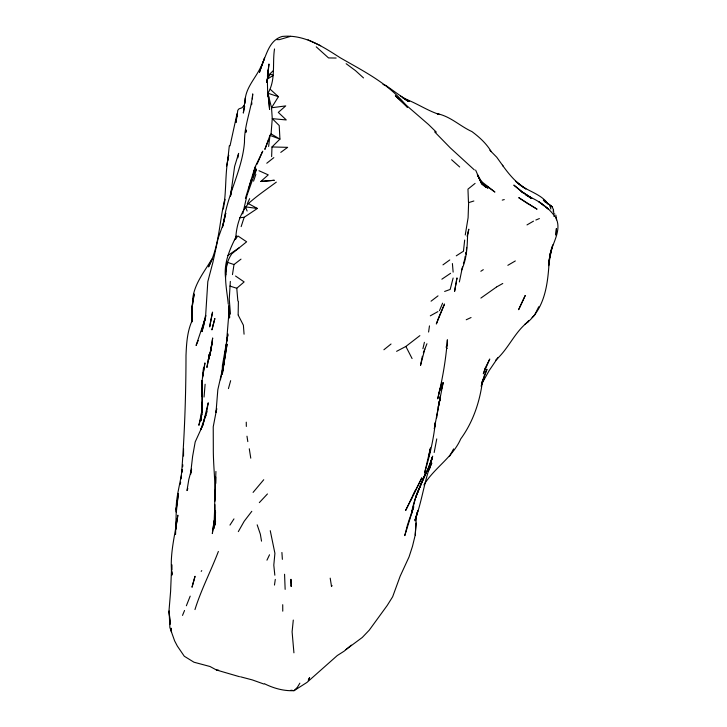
<?xml version="1.0" encoding="UTF-8"?>
<svg xmlns="http://www.w3.org/2000/svg" width="727" height="727" viewBox="0 0 727 727"><rect width="100%" height="100%" fill="white"/><g stroke="black" fill="none" stroke-linecap="round" stroke-linejoin="round"><path stroke-width="1.09" d="M466.08 252.105L466.071 254.223L466.234 252.269M228.996 306.54L228.941 318.235L229.35 307.512L226.497 342.626L227.833 335.083M230.559 195.863L234.612 166.465L238.61 153.361L237.865 157.814M203.46 371.252L203.515 368.026L202.46 377.531L204.941 362.918L202.097 380.503L201.588 396.061M238.138 314.873L238.401 301.323L237.856 300.933L236.775 288.265L244.136 281.922L235.539 276.024M245.153 103.216C244.29 89.094 255.086 79.116 260.648 67.257C266.545 56.197 268.263 40.603 282.131 36.468C303.75 34.096 322.661 46.501 340.018 57.642C364.209 71.637 389.99 84.205 407.338 107.123M441.807 382.647L438.926 393.525C443.061 375.886 446.06 357.838 447.378 339.791L447.16 346.016M230.514 195.945L230.568 193.682L230.514 195.781M215.919 471.459L214.701 503.602L215.501 521.632L215.192 510.49L214.983 525.194L215.546 511.89M214.828 504.565L213.883 528.574L214.101 523.458M214.947 501.176C215.683 483.155 213.12 465.171 213.311 447.123L213.229 426.813L216.719 408.656L216.01 412.382L217.827 389.727L224.216 361.646L227.078 344.089L222.271 374.332L224.216 361.646L222.362 371.506M345.816 649.674L362.291 637.452L369.252 630.155L387.191 605.491L392.644 596.776L400.159 576.193L409.056 556.891L412.491 546.304L415.217 535.054L416.435 515.961L417.798 510.799L415.108 520.914L416.435 515.961M215.383 489.516L215.028 498.922M271.625 156.614L271.989 146.963L279.931 139.111L279.204 125.517L272.262 118.655L271.525 107.769L267.927 93.238C275.987 79.879 272.216 63.54 274.515 48.945M268.636 139.675L264.864 149.389L269.981 135.376L271.062 133.895L272.262 118.655L286.274 119.937L278.305 112.403L285.72 105.906L271.525 107.769L278.405 96.691L270.344 89.385M222.253 370.734L222.417 365.481L227.987 334.011M176.243 511.799C175.516 497.386 180.569 483.619 182.059 469.397L181.777 472.541M268.254 69.774L267.063 82.433L268.963 64.003L267.409 76.344L273.134 70.801M230.332 281.413L229.259 299.233L230.459 314.146M226.588 166.029L228.696 155.287C224.725 172.926 226.706 191.237 223.307 209.012M230.032 145.809L236.957 114.084L237.202 116.175M175.952 529.065L176.261 524.73M176.416 522.559L176.579 520.396L175.471 529.901L177.861 515.161C175.098 535.008 169.246 554.965 171.99 575.121M231.722 253.932C221.481 268.781 226.733 287.519 228.26 304.113M252.351 98.908L252.723 93.901C251.151 110.222 244.19 125.535 244.49 142.138C242.6 166.283 231.131 187.866 225.679 211.203L222.489 227.169M415.217 535.054L416.18 523.022M267.091 82.415L267.336 79.116L270.317 74.009L273.27 75.381L267.336 79.116L267.745 96.128L268.808 97.872M466.398 250.315L466.634 247.38M176.107 510.063L178.379 493.551L176.297 512.144M204.051 397.042L205.114 384.247M181.359 475.694L181.096 478.902M181.641 472.377C184.658 433.41 185.939 394.425 186.003 355.358L186.012 355.312C186.503 343.435 187.193 331.367 192.246 320.371L191.792 322.079L192.055 305.94L192.355 319.889L192.037 305.794L194.182 293.999L192.582 304.577C191.746 286.947 203.406 273.352 211.857 259.121M202.188 411.4L202.097 380.503L202.242 405.957L201.679 415.062L202.315 401.867L200.916 420.788L201.752 414.045M224.552 202.533L224.834 199.343C219.1 221.908 219.536 245.853 208.522 266.909L212.111 259.23M293.29 620.058L292.1 631.827L293.926 652.828M182.641 466.834L182.822 464.817M231.159 193.827L231.659 188.266L231.095 193.873M285.148 589.37L284.566 574.257M214.601 517.279L214.81 515.179M549.212 260.857C547.904 282.394 545.532 306.122 528.438 321.534C514.689 331.794 508.627 348.833 495.796 360.038M465.253 234.985L468.097 217.764L468.624 202.624L473.859 200.997M236.957 114.084L236.048 122.454L237.793 110.286L238.974 108.859L242 107.778L244.508 104.961M206.641 413.118L206.859 411.164M463.453 251.26L464.68 240.055M227.66 160.603L229.323 145.763M202.097 391.735L202.479 388.491M268.627 146.463L269.981 135.376L279.931 139.111L271.062 133.895M553.192 211.53L553.429 209.603L552.156 206.886L543.369 200.07L552.156 206.886L543.469 200.052L545.568 202.597M202.033 411.791L202.451 408.42L198.88 425.322L201.097 417.362M224.961 354.976L226.279 344.489L224.17 361.046L225.679 349.214M251.66 104.697L251.905 102.78M245.263 97.954L243.318 113.067L244.681 106.46M212.048 342.744L212.675 337.964L209.903 355.385L211.92 343.698L211.412 347.515M549.085 261.82L548.576 265.673L551.629 247.843M246.144 129.842L245.79 132.478L246.171 130.624M235.721 239.274C236.202 226.27 240.019 213.547 248.389 203.587C257.104 195.69 266.9 189.138 276.315 182.132M214.129 520.45L212.339 533.573L214.138 521.45M436.654 417.144L436.509 417.97L440.344 396.315L434.319 428.757L435.355 422.369C433.637 439.544 429.484 456.465 424.577 473.004L430.511 447.796M439.435 390.962L439.699 389.054M428.594 332.039L429.475 325.887M180.314 484.318L180.623 482.155M274.47 585.071L275.297 579.41M232.467 274.633L234.003 264.546L241 259.13M464.844 258.43L465.198 256.213M205.895 416.008L208.249 402.813L202.778 425.304L200.661 429.766L205.732 415.108L202.778 425.304L195.19 441.934L192.628 456.302L190.501 474.54L191.583 469.115L188.82 479.411L186.984 490.571L187.857 488.626M224.734 357.448L225.352 353.804M456.093 282.73L454.602 291.345L457.01 277.905L456.274 281.649M208.367 359.683L209.376 354.185L206.959 367.299L209.376 354.185M242.754 213.883L247.007 195.272L256.367 169.046L255.295 173.071M459.364 281.958L462.463 266.963M434.173 452.512L436.745 438.908M430.329 448.668L428.794 456.701L430.23 449.722M550.866 250.788L548.83 261.42L552.756 244.863M422.36 356.23L420.533 365.363L424.813 349.133M211.92 343.698L208.731 359.529L211.157 349.423M220.445 379.839L221.272 375.859M221.69 373.869L222.108 371.888M194.963 609.589C201.152 589.642 210.948 570.931 218.373 551.457M439.217 391.944L437.718 398.832L440.726 386.709M438.708 405.266L443.179 382.502L441.698 388.954M464.662 259.53L463.417 263.728M422.914 348.733L424.404 342.308M222.462 227.124L225.752 213.147L223.598 223.062L218.145 238.211L212.875 262.429L207.804 281.658L205.686 314.873L201.979 331.639L204.496 322.952M467.088 236.311L468.806 229.178L467.552 236.002C467.27 247.553 466.534 259.594 461.509 270.19M236.439 236.021C229.941 248.816 223.807 262.547 225.488 277.287L227.069 262.238L234.003 264.546M453.121 278.023L450.177 289.455L444.633 291.445M407.829 523.585L404.775 535.608L413.745 506.701L408.21 522.595M257.067 164.175L262.729 151.161L255.104 166.937L245.417 198.371M248.888 187.811L251.533 178.996M205.986 315.627L203.705 323.933L205.414 318.953M485.327 372.906L486.999 369.316L481.51 384.429L482.91 379.303L482.537 380.694C479.956 401.458 473.141 421.914 460.727 438.926C452.567 457.565 434.183 467.87 423.932 484.927M438.054 407.156L440.408 398.569L438.581 403.294M552.484 245.862L549.739 255.84C552.057 243.418 562.407 230.305 555.746 217.546M228.432 388.6L230.659 380.657M201.361 331.43L204.823 319.571L196.09 345.452L198.217 340.536M252.46 177.343L255.64 166.519L253.696 172.072L254.968 169.109M417.498 511.817L415.044 519.987C421.633 502.302 424.005 483.519 430.12 465.716L428.494 470.269L431.793 463.154L427.921 471.087M481.51 384.429L484.909 373.796M241.155 226.624L244.163 217.291L257.385 208.467L248.389 203.587M186.366 605.764L190.192 596.14M222.317 370.888L222.962 368.925M253.55 181.141L255.849 174.335M250.452 183.059L251.787 179.251M481.092 386.182L483.746 379.149L481.783 383.756L489.235 370.479L498.031 357.52M423.332 352.895L426.94 343.744M182.513 615.405L184.54 610.489M439.462 310.674L442.607 303.177M423.178 478.63L415.553 497.686L411.409 514.062C414.481 493.342 426.676 475.858 432.665 456.12L428.339 468.233L424.086 476.676M410.301 501.085L421.842 477.812L405.611 510.508L412.482 496.677M247.244 203.787L249.652 198.662M266.954 560.181L269.526 554.774M413.081 494.951L415.78 489.435M538.752 306.73L534.563 315.245L532.1 317.545M238.32 531.619L244.19 521.259L251.806 511.308M427.912 471.45L429.839 467.77L427.994 471.196M427.839 471.523L429.839 467.77M449.386 456.556L453.603 448.913M299.869 683.171L297.379 687.297L294.081 690.65C283.857 691.195 273.606 688.269 264.51 683.771M229.959 525.094L233.967 518.896M201.215 571.395L201.742 570.586M332.112 585.608L331.512 586.489L330.203 578.147M412.082 358.556L405.875 346.452L419.87 335.638M253.087 492.406L263.737 479.729M234.421 239.928L237.993 236.002L246.635 241.791L232.358 253.35M259.33 502.611L267.445 493.951M527.175 322.152L528.811 320.616M260.784 181.468L274.324 180.278L260.802 181.477L268.245 174.871L258.966 170.718M351.323 645.14L344.071 651.219L337.292 655.527L306.948 682.426L294.081 690.65L290.909 690.223M383.901 349.76L391.035 344.007M475.085 183.404L467.961 189.138L468.461 202.197M266.764 163.248L273.843 157.623M524.939 324.224L528.438 321.534M431.056 301.187L438.017 295.862M280.767 152.388L287.628 147.345L271.989 146.963M441.862 279.195L450.586 273.297M442.961 264.864L449.768 259.948M496.496 287.029L480.874 298.088M227.787 255.54L239.501 247.562M480.829 271.271L483.301 269.662M456.265 255.831L462.799 251.633M526.993 224.916L533.5 221.135M515.325 260.948L507.837 265.319M437.908 311.61L430.302 315.836M496.759 286.856L502.775 283.485M396.597 351.332L405.875 346.452M466.225 319.762L471.051 317.535M535.854 220.027L539.398 218.563M290.6 36.35L279.341 39.649L276.569 39.612M502.257 200.116L504.274 199.571M239.528 217.746L244.163 217.291M336.138 58.042L328.54 57.933L316.227 46.837M171.935 569.868L171.699 564.597L170.6 591.405L169.018 610.589L170.209 624.175L169.109 610.98L169.882 627.555L174.634 640.887L177.324 646.039L184.276 656.227L193.955 662.206L210.003 666.505L216.492 670.003L218.673 670.194M257.385 208.467L245.435 206.859L247.116 211.03M553.919 213.783L554.846 213.965M216.492 670.003L239.528 676.719M553.81 216.201L554.91 216.537C548.74 207.749 539.788 201.606 530.165 197.126L521.123 191.346L531.773 198.244L522.44 191.983L513.816 185.094L523.176 192.946M229.95 286.084L236.775 288.265M268.945 99.99L269.581 109.495L267.927 93.238L278.405 96.691M263.946 684.052L252.278 679.899L240.528 676.81M403.003 98.2C415.744 102.407 426.785 110.522 439.626 114.548L437.172 113.676C450.404 116.311 459.937 126.153 471.914 131.578C479.402 137.13 486.427 143.555 491.243 151.625M383.02 84.45L386.092 85.604L408.111 101.271L403.43 98.154M405.766 99.544L409.583 101.28L400.55 96.082M308.048 39.84L320.68 45.728M528.983 204.314L537.053 209.185L518.724 197.635L528.075 203.878M527.529 195.936L525.785 194.818L531.019 198.144L529.274 197.044M529.838 196.962L531.773 198.244M486.845 186.139L494.914 192.073L480.502 180.732M346.143 63.694L355.467 70.61L363.518 77.925M481.265 183.004L487.971 188.193L481.419 182.84M544.259 205.895L538.88 201.724L544.196 205.85M546.013 207.25L548.631 209.285L545.977 207.222M451.594 159.731L459.673 166.974M484.473 186.039L481.31 183.104L486.163 187.611L481.792 182.586M474.331 169.9L450.222 147.808L434.637 131.851M436.345 132.16L428.539 124.526L395.324 95.791L407.211 107.142M489.871 150.253L496.759 157.241L503.148 166.147M446.005 346.979L447.187 348.478M502.448 165.202C508.945 174.307 516.27 183.04 525.903 188.975L515.57 181.196C525.039 191.037 540.97 192.909 548.44 204.532M480.892 181.559L484.018 185.703L477.394 174.68L481.21 182.804L475.622 170.082M238.238 315.191L243.391 325.214L244.063 334.193M477.394 174.671L482.364 184.849M257.176 524.83L260.357 534.227L261.52 541.152M549.839 205.886L550.893 209.04M270.253 530.674L274.915 553.311L273.797 565.143L274.833 575.193M267.927 93.238L268.627 96.945M249.279 448.768L250.77 458.174M246.98 436.182L247.807 441.607M555.864 215.128L556.509 219.836M171.981 574.23L171.554 570.895L171.926 573.994M171.081 628.264L171.527 632.245L171.054 628.355M553.429 209.603L553.756 212.911M452.403 263.556L453.139 272.125M228.678 305.122L229.714 317.472M281.912 552.475L282.367 559.336M176.488 509.672L176.361 507.519L175.561 534.481M225.733 273.988L225.743 274.797M246.253 422.169L246.335 426.44M215.746 476.985L215.792 483.419M282.721 604.7L282.758 611.171M183.54 448.586L183.54 456.056M291.191 585.935L291.182 586.453L290.945 579.283L291.191 585.935M556.409 228.523L555.973 234.994L556.409 228.523M210.63 321.334L209.676 326.877L212.557 312.092L210.63 321.334M250.015 110.913L250.015 110.913M213.247 324.705L211.92 329.904L214.865 318.508L213.247 324.705M193.4 582.109L192.01 587.243L195.045 576.275L193.4 582.109M432.474 457.419L430.666 463.035L432.474 457.419M485.054 368.435L483.319 373.823L489.762 359.029L485.054 368.435M260.92 67.92L259.457 72.318L264.546 58.024L260.92 67.92M417.262 492.842L415.553 497.686L426.295 471.478L417.262 492.842M438.663 317.572L436.327 323.988L444.515 304.022L438.663 317.572M309.575 677.673L308.33 680.218L309.575 677.673M525.221 295.525L518.651 309.629L525.221 295.525"/></g></svg>
